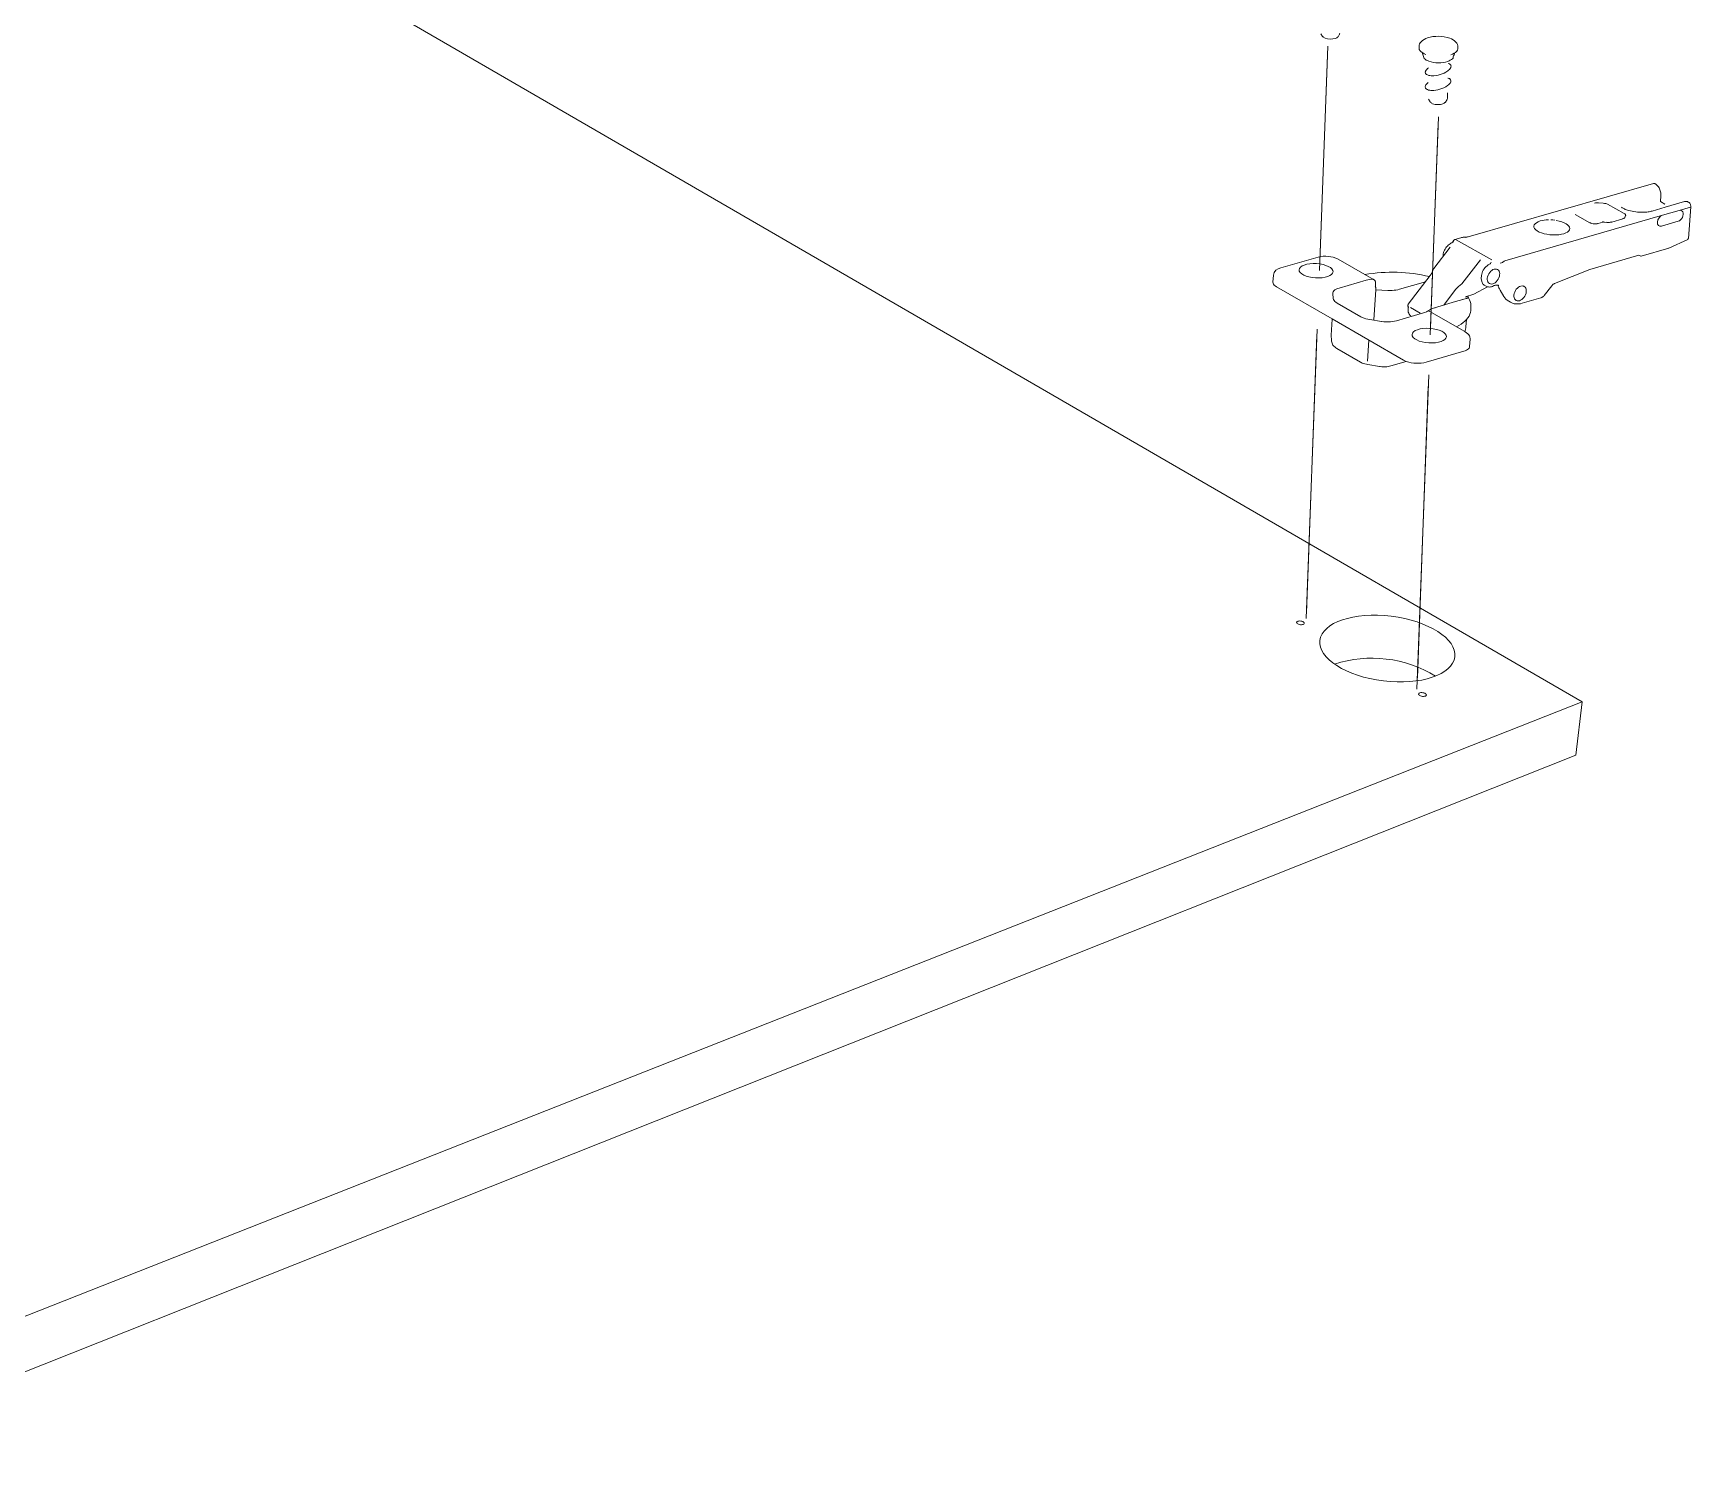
# Model space of a CAD drawing. Header units: metres. Extents: x -11.5 to 7.4, y -3.8 to 5.9.
# Drawn here: x 6.9159 to 7.1221, y 0.0961 to 0.2755 of the extents above; entities that cross this region are included whole.
import ezdxf

# ---------------------------------------------------------------- set-up
doc = ezdxf.new("R2010")
doc.units = ezdxf.units.M
doc.header["$MEASUREMENT"] = 0
doc.layers.add('PDF13_Geometry_Num_Penna__1_Num_Penna__255', color=255, linetype='Continuous', lineweight=18)
doc.layers.add('PDF13_Geometry_Num_Penna__7_Num_Penna__7', color=7, linetype='Continuous', lineweight=18)

msp = doc.modelspace()

# ---------------------------------------------------------------- linework, layer by layer
at = {"layer": 'PDF13_Geometry_Num_Penna__1_Num_Penna__255', "color": 255, "linetype": 'Continuous', "lineweight": 18, "flags": 128}
for points in [[(7.075974704507891, 0.247021327348409), (7.076943995946431, 0.272784332110918)], [(7.089758176184681, 0.2387678537469595), (7.090716411066886, 0.2642556731073995)], [(7.074333420145548, 0.2033715171526254), (7.075634408274082, 0.2379379977688432)], [(7.088120577341114, 0.1952961769587667), (7.089485447795129, 0.2315420256313656)]]:
    msp.add_lwpolyline(points, dxfattribs=at)
at = {"layer": 'PDF13_Geometry_Num_Penna__7_Num_Penna__7', "color": 7, "linetype": 'Continuous', "lineweight": 18, "flags": 128}
for points in [[(6.927271392864519, 0.2974067916623477), (7.108619801334658, 0.1922957961218268)], [(7.076133058964707, 0.2753879054261237), (7.076327162953667, 0.275056208736129)], [(7.075933795249458, 0.2459385219315147), (7.076984168101109, 0.2738673832290628)], [(7.08950743805717, 0.2672424175248622), (7.08969908503361, 0.2669107208348676)], [(7.091826489322735, 0.267213056225267), (7.091628699814997, 0.2668875020665675)], [(7.089728200631955, 0.2379436488976365), (7.090746632320865, 0.2650788951517162)], [(7.09442858843043, 0.2501435760062645), (7.117474137347502, 0.2567713672748617)], [(7.118353010725363, 0.2545184096460424), (7.11840583649451, 0.2552198867200683), (7.11840583649451, 0.2553439658522505), (7.118408293507027, 0.2554766445282493), (7.118388637406879, 0.2556130087230253), (7.118361610269179, 0.2557370878552083), (7.118329669106437, 0.2558623954936499), (7.118292813918659, 0.2559852461195744), (7.118239988149512, 0.2561117822642753), (7.11817979134281, 0.2562260333463851), (7.118110994992293, 0.2563390559222354), (7.118038513122997, 0.2564324223979382), (7.117966031253703, 0.2565294743924165), (7.117876350296777, 0.2566117843117857), (7.117791583364887, 0.2566818091685636), (7.117700673901705, 0.256737091950229), (7.117681017801557, 0.2567456914940438), (7.117647848132558, 0.256737091950229)], [(7.110667966970066, 0.254364723513012), (7.110541430825362, 0.2543671805255299), (7.110408752149365, 0.2543684090317893), (7.110284673017182, 0.2543487529316417), (7.110174107453851, 0.25431926878142)], [(7.111246224866287, 0.2543274997733569), (7.110667598418186, 0.2543643549611332)], [(7.11179082169101, 0.2541847473460335), (7.11167779911516, 0.2542388016214385), (7.111558634008013, 0.2542695142779205), (7.11140015670057, 0.2543051409594392), (7.111246593418166, 0.2543272540721047)], [(7.113854343654651, 0.2530336369811259), (7.111790453139132, 0.2541847473460335)], [(7.113513678868966, 0.2538260235183349), (7.113523506919039, 0.2538137384557428), (7.11355544808178, 0.2537916253430756), (7.113594760282076, 0.2537609126865945), (7.113645129038707, 0.2537277430175964), (7.113705325845407, 0.253687202311041), (7.113787635764774, 0.2536442045919669), (7.113881002240477, 0.2536024353791531), (7.113984196766255, 0.2535483811037462), (7.114127931998585, 0.253505383384673), (7.114270438724656, 0.2534513291092662), (7.114436287069656, 0.253399731846379), (7.114629162552356, 0.2533542771147879), (7.114824495047573, 0.2533112793957137), (7.115043169161719, 0.2532768812204544), (7.115281499376012, 0.2532437115514563), (7.115518601084045, 0.2532215984387891), (7.115756931298337, 0.2531982568198643), (7.115944892756, 0.2531957998073446), (7.11612794018863, 0.2531933427948267), (7.1163036165837, 0.2532019423386416), (7.11647929297877, 0.2532105418824564), (7.116645141323765, 0.2532265124638267), (7.116812218175026, 0.2532449400577148), (7.116967009963687, 0.2532658246641217), (7.1171082881835, 0.2532953088143435), (7.117216396734314, 0.2533223359520473), (7.117317134247573, 0.2533432205584534)], [(7.117316765695694, 0.2533430977078286), (7.118954364539258, 0.2538185296301538)], [(7.118917140799605, 0.2542028063880446), (7.118353256426616, 0.2545185324966681)], [(7.118954364539258, 0.2538188981820308), (7.121369607844924, 0.2545240607748349)], [(7.122095163641628, 0.2538326574521355), (7.120676238912207, 0.2534174223365113)], [(7.121830666244017, 0.2499298159171577), (7.122137792808827, 0.2538622644529829), (7.122139021315087, 0.2539347463222779), (7.122132878783791, 0.2540084566978322), (7.122109537164866, 0.2540907666172014), (7.122088652558457, 0.2541657054990152), (7.122050568864422, 0.2542369588620508), (7.122010028157867, 0.254306983718827), (7.12196948745131, 0.2543622665004932), (7.121919118694681, 0.2544138637633813), (7.121856464875462, 0.2544433479136021), (7.121831894750276, 0.2544568614824545), (7.121806096118833, 0.2544568614824545)], [(7.118605223060383, 0.2528212282489024), (7.099021604781848, 0.2471541288750316)], [(7.104431823496913, 0.2522520612989982), (7.104155409588582, 0.2522336337051083), (7.103885138211552, 0.2522066065674062), (7.103635751440928, 0.2521685228733688), (7.103409706289227, 0.2521083260666668)], [(7.10521647044469, 0.2521998497829792), (7.104984282761693, 0.252235476464497), (7.104743495534883, 0.2522477615270908)], [(7.107738225243029, 0.2529129976664688), (7.109562557038, 0.2519007085088543)], [(7.110614649798412, 0.2517954255224382), (7.110480742616158, 0.251764712865957), (7.11032840784001, 0.2517450567658095), (7.110158873976236, 0.2517475137783283), (7.109986883099943, 0.251770855397254), (7.109830862805019, 0.2518040250662521), (7.109687127572686, 0.2518457942790677), (7.109563048440505, 0.2519010770607331), (7.109626930765984, 0.2518998485544737), (7.10966501446002, 0.2518875634918825)], [(7.111207281217872, 0.2519632394774503), (7.110615141200915, 0.2517949341199346), (7.11057705750688, 0.2518158187263415), (7.110531602775289, 0.2518059906762673)], [(7.111207772620373, 0.2519628709255723), (7.111270426439596, 0.2519837555319802), (7.111331851752558, 0.2519825270257217), (7.111401876609333, 0.2519812985194605)], [(7.111402122310585, 0.2519814213700871), (7.111703106344098, 0.2519335096259772)], [(7.111714408601683, 0.2519654507887177), (7.111703352045351, 0.2519335096259772), (7.111858143834015, 0.2519224530696444), (7.11201170711642, 0.2519298241071999), (7.112155442348751, 0.2519507087136059), (7.112291806543526, 0.2519703648137543)], [(7.112196351607185, 0.2519898980632753), (7.112239349326256, 0.2519898980632753), (7.112290946589145, 0.2519702419631278)], [(7.112291192290396, 0.2519707333656322), (7.113691689425931, 0.2523773689374398)], [(7.113597831547724, 0.2523878112406441), (7.113638372254277, 0.2523964107844581), (7.113691198023428, 0.2523767546843096), (7.113784564499127, 0.2524160668846065), (7.113858274874683, 0.252456607591161), (7.113909872137572, 0.2524971482977163), (7.11394304180657, 0.2525585736106768)], [(7.114024737472811, 0.2527852330155076), (7.114037022535401, 0.2528454298222114), (7.114007538385181, 0.2529191401977648), (7.113948570084739, 0.2529817940169865), (7.113853975102776, 0.2530333912798737)], [(7.113943164657197, 0.2525585736106768), (7.114024246070306, 0.252785847268636)], [(7.120575132847076, 0.2520738050407818), (7.118492814737662, 0.2514706084674945)], [(7.120675993210959, 0.2534169309340086), (7.118604731657879, 0.2528211053982767)], [(7.092374771666234, 0.2493751453411113), (7.092404255816454, 0.2493935729349994), (7.09242759743538, 0.2494034009850736), (7.092455853079343, 0.2494353421478133), (7.092477966192009, 0.2494549982479617), (7.092501307810936, 0.2494857109044419), (7.092519735404823, 0.2495041384983301)], [(7.092657450956485, 0.2497220755087213), (7.092629195312522, 0.2496901343459799), (7.092604625187336, 0.2496495936394245), (7.09258619759345, 0.2496090529328701), (7.092554256430709, 0.2495783402763898), (7.092545656886895, 0.2495365710635742), (7.09251985825545, 0.2495046299008346), (7.092532143318044, 0.2495046299008346), (7.092554256430709, 0.2494948018507603)], [(7.092554624982586, 0.2494944332988824), (7.092574281082735, 0.2495153179052894), (7.092585337639067, 0.2495472590680308), (7.092602536726696, 0.2495656866619189), (7.092613593283028, 0.2495767432182516), (7.092635706395699, 0.2495951708121398), (7.092657819508364, 0.249608684380993)], [(7.092657819508364, 0.2496090529328701), (7.092635706395699, 0.2496483651331651), (7.092635706395699, 0.2496901343459799), (7.092657819508364, 0.2497220755087213)], [(7.092657819508364, 0.2497218298074682), (7.09267993262103, 0.2497414859076166), (7.092697131708659, 0.2497611420077632), (7.092732758390175, 0.2497820266141701), (7.092751185984064, 0.2497918546642444), (7.092770842084212, 0.2498029112205788), (7.092783127146806, 0.2498016827143177)], [(7.093530796056179, 0.2500183912184486), (7.092782635744303, 0.2498021741168222), (7.09286371715741, 0.2498120021668964), (7.092958312139373, 0.2497800610041567)], [(7.092957820736869, 0.2497800610041567), (7.097398870864019, 0.2472665371977518)], [(7.093531287458681, 0.2500187597703256), (7.093622196921867, 0.2500408728829928), (7.093725391447643, 0.250059300476881), (7.093818757923344, 0.25007772807077), (7.093921952449119, 0.2500863276145848), (7.094025146974895, 0.2500949271583996), (7.094109913906783, 0.2500949271583996)], [(7.094109545354906, 0.250095541411528), (7.0941820272242, 0.2501065979678625), (7.094240995524645, 0.2501065979678625), (7.094293821293792, 0.2501164260179358), (7.094346647062938, 0.2501237970554921), (7.094397015819567, 0.2501336251055646), (7.094428956982307, 0.2501434531556397)], [(7.11938028765934, 0.2487110148573652), (7.121756218764707, 0.2498264985407559)], [(7.121830051990887, 0.2499293245146541), (7.121822680953331, 0.2499207249708393), (7.121822680953331, 0.2498998403644315), (7.121822680953331, 0.2498887838080988), (7.121810395890741, 0.2498887838080988), (7.121810395890741, 0.2498703562142106), (7.121799339334407, 0.2498703562142106), (7.121799339334407, 0.249859299657877), (7.121789511284332, 0.2498494716078037), (7.121777226221742, 0.2498494716078037), (7.121777226221742, 0.2498371865452107), (7.121768626677927, 0.249826129988878), (7.121755113109073, 0.249826129988878)], [(7.090162477594594, 0.2461869258971321), (7.092204254997453, 0.2488478704546457)], [(7.091311745200114, 0.2476816494627494), (7.091311745200114, 0.2477221901693039), (7.091325258768965, 0.247876981957968), (7.091344914869113, 0.2480219456965589), (7.091390369600704, 0.2481767374852231), (7.091434595826037, 0.2483192442112943), (7.091493564126484, 0.2484752645062178), (7.091570960020812, 0.2486104001947345), (7.091666783509034, 0.2487504499082869), (7.091760149984738, 0.2488745290404717), (7.091855973472958, 0.2489973796663945), (7.091968996048807, 0.2491005741921706), (7.092084475637176, 0.249201311705427), (7.092208554769361, 0.2492823931185377), (7.092290864688728, 0.2493315333689088), (7.092374403114356, 0.2493745310879802)], [(7.092555239235718, 0.2494949247013869), (7.092491356910235, 0.2494236713383504), (7.092427474584756, 0.2493745310879802), (7.092397990434534, 0.2493843591380553), (7.092374648815609, 0.2493745310879802)], [(7.115649559851279, 0.2478478663596242), (7.109593023993229, 0.2460837313713569)], [(7.115936661764065, 0.2477299297587381), (7.115649191299402, 0.2478478663596251), (7.115671304412068, 0.2478589229159578)], [(7.119380901912468, 0.2487112605586184), (7.115977939574373, 0.2477296840574859), (7.115958283474228, 0.2477198560074116), (7.115937398867819, 0.2477296840574859)], [(7.086992440043256, 0.2417544753137975), (7.089720952445026, 0.2453146864530735), (7.089773778214171, 0.2453761117660349), (7.089816775933246, 0.2454387655852548), (7.089848717095986, 0.2454989623919586), (7.089879429752468, 0.245570215754995), (7.089912599421465, 0.2456328695742149), (7.089943312077946, 0.2457053514435108)], [(7.090162109042717, 0.2461871715983852), (7.090155966511421, 0.246177343548311), (7.090155966511421, 0.2461662869919774), (7.090147366967607, 0.2461564589419032), (7.090136310411275, 0.246146630891829), (7.090124025348681, 0.2461392598542744), (7.090124025348681, 0.2461257462854229), (7.090114197298609, 0.2461159182353487), (7.090104369248532, 0.2461073186915348), (7.090104369248532, 0.2460950336289418), (7.090093312692201, 0.2460852055788676), (7.090081027629607, 0.2460643209724607), (7.090081027629607, 0.246053264416128), (7.090071199579535, 0.2460446648723122), (7.090058914516941, 0.2460237802659053), (7.090058914516941, 0.2460127237095726), (7.090051543479387, 0.246001667153239), (7.090051543479387, 0.2459832395593518), (7.090040486923053, 0.2459832395593518), (7.090040486923053, 0.2459721830030173), (7.09003065887298, 0.2459525269028688), (7.09003065887298, 0.2459304137902034), (7.090020830822906, 0.2459205857401301), (7.089943434928575, 0.245705597144763)], [(7.093646398495173, 0.2442865495647153), (7.095957218768802, 0.247282876331)], [(7.0980878171742, 0.2460692349974973), (7.097984622648426, 0.2461232892729042)], [(7.098440521321228, 0.2468503192771214), (7.098571971490967, 0.2468994595274925), (7.098697279129409, 0.2469522852966382), (7.098794331123891, 0.2470100250908231), (7.098875412536998, 0.2470825069601181)], [(7.099021113379345, 0.247154374576283), (7.098935117941197, 0.2471248904260621), (7.098874921134497, 0.247081892706988)], [(7.104850744131314, 0.2440560817904807), (7.104869171725202, 0.2440855659407033), (7.10492322600061, 0.244148219759925), (7.104976051769755, 0.2441961315040349), (7.105027649032644, 0.244239129223109), (7.105079246295533, 0.2442796699296634), (7.105141900114754, 0.2443103825861437), (7.105199639908935, 0.2443410952426266), (7.109592778291978, 0.2460831171182276)], [(7.070596304104942, 0.2439176291350655), (7.070443969328796, 0.2440232806733604), (7.07031006214654, 0.2441289322116544), (7.070217924177095, 0.2442530113438384), (7.070167555420467, 0.2443672624259472), (7.070158955876652, 0.2444913415581302)], [(7.077531836191477, 0.2399183498587387), (7.07059568985181, 0.2439171377325611)], [(7.078404444187415, 0.2437706997864604), (7.078198055135864, 0.2437006749296842), (7.078018693222015, 0.2436195935165735), (7.077865129939608, 0.2435286840533903), (7.07774842184498, 0.243427946540133), (7.077663654913092, 0.2433136954580233), (7.07762188570028, 0.2432019013884332), (7.077619428687761, 0.2430778222562502), (7.077666111925613, 0.2424561980890747)], [(7.078404075635538, 0.2437706997864604), (7.081743155648148, 0.244731391681186)], [(7.081742909946898, 0.2447316373824391), (7.081968955098599, 0.2447906056828817), (7.082206056806632, 0.2448311463894353), (7.082455443577256, 0.2448569450208797), (7.082537753496625, 0.2448741441085094), (7.082609006859661, 0.2448655445646946), (7.082671660678884, 0.2448446599582876)], [(7.08296416801921, 0.2435289297546417), (7.082713552742323, 0.2398126983204429)], [(7.082865764667844, 0.2438600121915071), (7.082917361930733, 0.2438600121915071), (7.082968959193618, 0.2438587836852486)], [(7.08446294565548, 0.2434687329479406), (7.08296416801921, 0.2435289297546417), (7.082966625031727, 0.2436222962303445), (7.082966625031727, 0.2437254907561215), (7.082969082044247, 0.2438078006754907), (7.082969082044247, 0.2438593979383779)], [(7.084462577103602, 0.2434688557985654), (7.084723020430561, 0.2434553422297139), (7.084977321226225, 0.2434627132672693), (7.085224250984332, 0.2434897404049732), (7.085463809704882, 0.243519224555194), (7.085684940831545, 0.2435573082492306), (7.085888872870578, 0.2436175050559335)], [(7.085889118571831, 0.2436176279065583), (7.089136060615001, 0.2445476071448027)], [(7.091400566202658, 0.241657914721821), (7.09288091624504, 0.2435940405863812)], [(7.09288091624504, 0.2435946548395114), (7.093059049652629, 0.2437875303222121), (7.093248239616553, 0.2439693492485802), (7.093447257630551, 0.2441425686311334), (7.093646275644549, 0.2442863038634631)], [(7.094753774037251, 0.2428678705365455), (7.094901194788362, 0.2429182392931741), (7.095033873464358, 0.2429673795435443), (7.095148124546467, 0.2430251193377284), (7.096843463184216, 0.2439256144257511)], [(7.096676877735463, 0.244001536112572), (7.096749359604761, 0.2439585383934979), (7.09683166952413, 0.2439265972307583), (7.09695820566883, 0.2439032556118317), (7.097079827788495, 0.2438934275617584), (7.097205135426938, 0.2439007985993147), (7.097339042609196, 0.2439302827495355), (7.097464350247638, 0.2439720519623503), (7.097598257429892, 0.2440297917565344), (7.097609313986228, 0.2440617329192758), (7.097619142036301, 0.2441022736258294)], [(7.097096781174871, 0.2443375325744732), (7.096999729180393, 0.2443903583436215)], [(7.097597888878017, 0.2440297917565344), (7.097682655809903, 0.2440715609693482), (7.097753909172939, 0.24410104511957), (7.097838676104827, 0.2441219297259769), (7.097941870630603, 0.2441403573198651), (7.098045065156381, 0.2441391288136066), (7.098123689556973, 0.2441293007635323), (7.098133517607044, 0.2441059591446075), (7.09815685922597, 0.2440961310945324), (7.09815685922597, 0.2440752464881255), (7.098166687276045, 0.2440654184380513), (7.098177743832377, 0.2440445338316453), (7.098186343376192, 0.2440224207189789)], [(7.09826054515425, 0.2440729123262333), (7.098240889054104, 0.2440827403763075), (7.098220004447695, 0.244096253945159), (7.098199119841286, 0.2441048534889738), (7.098169635691066, 0.2441183670578262), (7.09813278050329, 0.2441294236141589)], [(7.098428481959887, 0.2435150476339132), (7.098349857559297, 0.2436587828662446), (7.098274918677483, 0.243786547517205), (7.098227006933373, 0.2439093981431286), (7.098186466226817, 0.2440224207189789)], [(7.098428604810511, 0.243514801932661), (7.098881923620175, 0.2427347004580449), (7.099007231258614, 0.2425455104941214), (7.09914605246591, 0.2423907187054573), (7.099311900810907, 0.2422432979543485), (7.099481434674681, 0.2421290468722397)], [(7.101399010094728, 0.2439632067172832), (7.101306872125287, 0.2440283175490228)], [(7.104850129878184, 0.2440559589398568), (7.103895580514752, 0.2428385092369503), (7.103883295452164, 0.2428483372870236), (7.103873467402087, 0.242867993387172)], [(7.081084799143824, 0.2402072945309106), (7.078141298146686, 0.2419050901811799), (7.077975449801688, 0.2419996851631412), (7.077853827682024, 0.2421127077389915), (7.077753090168766, 0.2422294158336191), (7.077692893362064, 0.2423424384094686), (7.077665866224361, 0.2424566894915783)], [(7.087021555641599, 0.2413915745648172), (7.086996985516413, 0.241412459171225), (7.086968729872451, 0.2414640564341131), (7.086950302278561, 0.2415267102533338), (7.086940474228488, 0.2416004206288873), (7.086940474228488, 0.2416495608792584), (7.086958901822376, 0.2416937871045901), (7.086993299997635, 0.241753983911293)], [(7.087305954840614, 0.2403136831729604), (7.087202760314835, 0.2403996786111069), (7.087113079357913, 0.2405041016431433), (7.087040597488617, 0.2406257237628076), (7.086990228731988, 0.2407829725639905), (7.086964430100544, 0.2409488209089874), (7.086966887113062, 0.2411232687977991), (7.086997599769543, 0.2413001736991305)], [(7.086997599769543, 0.2412998051472526), (7.086997599769543, 0.2413194612474001), (7.086997599769543, 0.2413317463099913), (7.086997599769543, 0.2413501739038821), (7.087008656325875, 0.2413624589664733), (7.087022169894729, 0.2413919431166951)], [(7.087263939926546, 0.2413280607912149), (7.088487532160748, 0.2406314977422266)], [(7.089514563393472, 0.240916511194369), (7.089556332606287, 0.2409607374197016), (7.089658298625805, 0.2410418188328123), (7.08979343431432, 0.2411314997897369), (7.089949454609242, 0.2412125812028458), (7.090116531460501, 0.2412715495032902), (7.090260266692832, 0.241321918259918)], [(7.092864208559915, 0.2420844520950283), (7.090261003796584, 0.241321549708041)], [(7.093756841207879, 0.2423424384094686), (7.09286371715741, 0.2420844520950283)], [(7.094231904578328, 0.2424808910648855), (7.093756472656001, 0.2423420698575907)], [(7.094753774037251, 0.2428682390884243), (7.094494559216551, 0.2427994427379057), (7.094349595477961, 0.2427478454750185), (7.094224287839518, 0.2426987052246483), (7.094101437213595, 0.242637279911686)], [(7.094387802022622, 0.2424905962643331), (7.094359546378662, 0.2424905962643331), (7.094337433265993, 0.2424905962643331), (7.094306720609515, 0.2424918247705925), (7.094285836003106, 0.2424918247705925), (7.094263722890441, 0.2424918247705925), (7.0942317817277, 0.2424807682142598)], [(7.094339890278514, 0.2427478454750185), (7.094478711485806, 0.2425303998671327), (7.094604019124251, 0.2423117257529883), (7.094702299624988, 0.242080766576251), (7.094761267925433, 0.2418657779808839), (7.094790752075653, 0.2416483323729981), (7.094785838050617, 0.2414308867651132)], [(7.094786206602494, 0.2414312553169902), (7.09476163647731, 0.2409767080010727)], [(7.09948180322656, 0.2421294154241167), (7.099718904934592, 0.2419991937606376)], [(7.09971902778522, 0.2419996851631412), (7.09986399152381, 0.2419259747875868), (7.100021240324992, 0.2418645494746245), (7.100182174644951, 0.241817866236774), (7.10034925149621, 0.2417969816303671), (7.100545812497685, 0.2417859250740344), (7.100752201549241, 0.2417920676053296), (7.100959819107048, 0.2418190947430325), (7.101168665171123, 0.2418805200559948), (7.103488084988566, 0.242552512979799)], [(7.100405639933507, 0.2422398581368226), (7.100314730470325, 0.2422939124122285)], [(7.103895580514752, 0.2428385092369503), (7.10384152623935, 0.242777083923988), (7.103778872420127, 0.2427242581548406), (7.103714990094646, 0.2426751179044713), (7.103657250300461, 0.2426333486916565), (7.103592139468722, 0.2425952649976209), (7.103529485649501, 0.2425633238348803), (7.103487716436687, 0.242553495784807)], [(7.077399894619237, 0.2378945086472672), (7.077531344788973, 0.2399178584562343)], [(7.084821915184431, 0.2340846650361135), (7.086740841961362, 0.2346510064216227), (7.086556566022479, 0.2347259453034365), (7.086390717677478, 0.2348094837290642), (7.077531959042105, 0.2399188412612405)], [(7.083662450976961, 0.2396149088127046), (7.082227555666169, 0.2398409539644053), (7.081968340845469, 0.2398839516834794), (7.081723868099882, 0.2399502910214784), (7.081485537885589, 0.2400252299032921), (7.08127054929022, 0.2401112253414386), (7.081085044845077, 0.2402070488296584)], [(7.088866280640472, 0.2406654045149814), (7.085510001540229, 0.2396850565201083), (7.085283956388531, 0.2396285452321836), (7.085037026630424, 0.2395880045256282), (7.084775354797205, 0.2395609773879244), (7.084497712382618, 0.2395548348566283), (7.08421884146177, 0.2395572918691471), (7.083941199047182, 0.2395818619943322), (7.083662328126335, 0.2396150316633312)], [(7.088866526341723, 0.2406662644693638), (7.089068001368238, 0.2407350608198806), (7.089246134775831, 0.2408087711954341), (7.089387412995643, 0.2408996806586181), (7.089461123371196, 0.2409168797462478), (7.089531148227973, 0.2409070516961735), (7.089608544122306, 0.2408861670897675)], [(7.09400635082913, 0.2383731346858671), (7.089608298421053, 0.2408854299860108)], [(7.094169250759105, 0.2389569208602564), (7.094229447565809, 0.239845130885687), (7.094030429551811, 0.2396522554029863), (7.093816669462703, 0.2394704364766191), (7.093562368667042, 0.2392861605377323), (7.093293325796267, 0.2391153981676979), (7.092991113256495, 0.2389532353414792)], [(7.094762127879815, 0.2409770765529506), (7.094728958210816, 0.2407399748449173), (7.094650333810222, 0.2405139296932166), (7.094545910778189, 0.2402878845415168), (7.094412003595931, 0.2400618393898162), (7.094228956163306, 0.2398456222881906)], [(7.074305901605339, 0.2026636518460503), (7.075662172515543, 0.2386466001791732)], [(7.077399894619237, 0.2379473344164147), (7.077399894619237, 0.2379166217599327), (7.077399894619237, 0.2378945086472672), (7.077453948894643, 0.2372642849362769)], [(7.077451491882124, 0.23717165556433), (7.077445349350828, 0.237223252827218), (7.077453948894643, 0.2372637935337725)], [(7.07810530291329, 0.2362526100317934), (7.077971395731034, 0.2363484335200132), (7.077838717055036, 0.2364454855144933), (7.077725694479186, 0.2365597365966021), (7.077623728459669, 0.2366838157287869), (7.077561074640448, 0.2367870102545622), (7.077514391402595, 0.2369123178930046), (7.077471393683524, 0.2370363970251876), (7.077451737583374, 0.2371715327137043)], [(7.081916866433208, 0.2346900729206665), (7.082083943284463, 0.2372895921652169)], [(7.094169496460358, 0.2389574122627609), (7.094144926335172, 0.2388050774866146), (7.09411421367869, 0.2386502856979504), (7.094058930897027, 0.2384979509218059), (7.094006105127876, 0.2383726432833626)], [(7.081047084001666, 0.234553831576517), (7.078104811510785, 0.2362528557330457)], [(7.081975589032396, 0.2342448622523188), (7.081779028030921, 0.234287859971392), (7.081580010016923, 0.2343333147029849), (7.081394505571776, 0.2343959685222057), (7.081272883452113, 0.2344401947475365), (7.081150032826189, 0.2345016200604988), (7.081046838300415, 0.2345532173233886)], [(7.084821300931301, 0.234084173633609), (7.084655452586302, 0.2340473184458327), (7.084489604241307, 0.2340166057893525), (7.084315156352494, 0.2339883501453901), (7.084139479957422, 0.2339809791078338), (7.083924491362056, 0.2339736080702783), (7.083704588741652, 0.2339858931328704), (7.083489600146285, 0.2340080062455367), (7.083397462176841, 0.2340202913081297), (7.081976080434902, 0.2342451079535701)], [(7.088070208584485, 0.1938745495155745), (7.089538273564276, 0.2329643901783127)], [(6.882664576292788, 0.09614626233995249), (7.107853459130144, 0.1856601424131714), (7.108620047035911, 0.1922953047193223)], [(7.108620047035911, 0.1922957961218268), (6.88296801733882, 0.1032978886774885)]]:
    msp.add_lwpolyline(points, dxfattribs=at)
for points in [[(7.078453215885908, 0.2753585441265285), (7.078254197871912, 0.2750342184740884, -0.1211978265832151), (7.07792901226509, 0.2748221782937437, -0.163400490990478), (7.07664411756855, 0.2748383945763653)], [(7.092303886855076, 0.2727887547334511, 0.1186867084035518), (7.093025020029248, 0.2732247516048547, 0.2045446613718105), (7.093159295763384, 0.2735378978503356), (7.093161752775904, 0.2737442869018878, 0.2008809564714633), (7.092918139984693, 0.2743555916164846, 0.1183964813573438), (7.09215634325334, 0.2748390088294945, 0.1647648790398827), (7.089367019791737, 0.2748737755566317, 0.1169082225475767), (7.088594412205302, 0.2744089087881356, 0.2003904720303805), (7.088334091728969, 0.2738036237542083), (7.088331634716452, 0.2735960061963976, 0.2036702109554184), (7.08845694235494, 0.2732816314447026, 0.116579701167732), (7.089170213089023, 0.2728265927262727)], [(7.088737164632624, 0.2730448982885019, 0.04581242251250622), (7.088884585383731, 0.2725780659099897, 0.1965239673137778), (7.088980531722571, 0.2723361730275373, 0.1134766732590179), (7.089528691215468, 0.2719887514574761, 0.1615211299397817), (7.091927609947376, 0.2719581919091736, 0.1131845995292974), (7.09247772049075, 0.272292069652849)], [(7.089493064533938, 0.2711534900517769, 0.1036046429558707), (7.089140237536283, 0.2707504171481201, 0.1082118634605704), (7.089103382348506, 0.2706042249032716)], [(7.089260262597811, 0.2703346906299933, 0.1162115051281681), (7.089821689958285, 0.2701781789325661, -0.009142449938177918), (7.08991997045902, 0.2701769504263076, 0.1549706046097424), (7.091894794270749, 0.2707762157795655, 0.1194485080559958), (7.092285459261197, 0.2712098784890724)], [(7.089081883488969, 0.2687837014777035, 0.2779643220178608), (7.089238640887649, 0.2685123244450391, 0.1200391103089195), (7.089800068248119, 0.2683550756438091)], [(7.089896014586964, 0.2683508987225736, 0.155542274851641), (7.091870838398695, 0.2689520068352209, 0.1166892956019955), (7.092263960401665, 0.269381984025947)], [(7.090020830822905, 0.2666924152726011, 0.08128762698146738), (7.090659654077708, 0.266579392696733, 0.07817302623552234), (7.091302162851292, 0.2666764446912309)], [(7.091870838398693, 0.2680456149171526), (7.091861010348621, 0.2673269387554988, -0.2150586288935685), (7.091791722595598, 0.2671739897262233)], [(7.081603720187728, 0.2454466280253156), (7.078260831805713, 0.2473658005035011, 0.1777650907400699), (7.075774335137011, 0.2476139587678654), (7.071130090074575, 0.2462773439578374, 0.3188251636917404), (7.070211167392671, 0.2453879054261234), (7.070158341623522, 0.2444910958568789)], [(7.089627094566817, 0.2451935557359119, 0.1024122412885278), (7.081603843038351, 0.2454463823240634), (7.08267141497763, 0.2448444142570363), (7.082681243027707, 0.2448333577007036), (7.082693528090296, 0.2448333577007036), (7.082702127634111, 0.2448247581568879), (7.082713184190444, 0.2448235296506294), (7.082713184190444, 0.2448112445880355), (7.082721783734259, 0.2448014165379622), (7.082732840290594, 0.2448014165379622), (7.082743896846926, 0.2447903599816295), (7.08275495340326, 0.2447817604378146), (7.08276723846585, 0.2447817604378146), (7.08276723846585, 0.244770703881481), (7.082774609503408, 0.2447608758314077), (7.082786894566, 0.2447608758314077), (7.082796722616074, 0.2447510477813344), (7.082805322159889, 0.2447412197312602), (7.082804093653628, 0.2447289346686663), (7.082812693197443, 0.2447178781123336), (7.082821292741258, 0.2447068215560009), (7.082837263322629, 0.2446969935059276), (7.082847091372702, 0.2446871654558533), (7.082855690916517, 0.244665052343187), (7.082865518966592, 0.2446564527993713), (7.082865518966592, 0.2446453962430386), (7.082865518966592, 0.2446343396867059), (7.082875347016664, 0.2446245116366317), (7.082885175066739, 0.2446146835865584), (7.082885175066739, 0.2446023985239645), (7.082897460129333, 0.2445839709300772), (7.082895003116812, 0.2445741428800021), (7.082895003116812, 0.2445630863236694), (7.082904831166887, 0.2445520297673367), (7.082904831166887, 0.2445397447047446), (7.082913430710702, 0.2445299166546704), (7.082913430710702, 0.2445102605545237), (7.082913430710702, 0.2444992039981893), (7.082924487267034, 0.2444795478980417), (7.082924487267034, 0.2444660343291902), (7.082924487267034, 0.2444488352415615), (7.082924487267034, 0.2444377786852288), (7.082924487267034, 0.2444181225850794), (7.082924487267034, 0.2443972379786725), (7.082924610117663, 0.2443747563141283), (7.082897582979959, 0.2439226660107296)], [(7.096676632034212, 0.2440012904113189), (7.096432282139251, 0.244139620216111), (7.096349972219882, 0.2441912174789982), (7.096270979267427, 0.2442643136014304, -0.4277214502640124), (7.097106363523695, 0.2467237831324214), (7.097178845392989, 0.2467716948765313), (7.097230442655878, 0.246834348695752), (7.097272211868692, 0.2469166586151212), (7.097291867968838, 0.2470001970407489)], [(7.094006842231632, 0.2383731346858671), (7.094086695138484, 0.2383227659292375), (7.09425254348348, 0.2382146573784247), (7.094407335272146, 0.2380893497399832), (7.094526500379294, 0.2379517570389487), (7.094589154198513, 0.2378399629693559), (7.094637065942624, 0.2377355399373213), (7.094667778599105, 0.2376225173614719), (7.094687434699251, 0.2375156373169176), (7.094685346238609, 0.2374026147410682), (7.09462293812064, 0.2364973284786345), (7.094598367995458, 0.2363929054465981), (7.094549227745087, 0.2363007674771556), (7.094466917825718, 0.236208629507713), (7.094362494793682, 0.2361152630320111), (7.09422490209265, 0.2360354101251589), (7.094070110303985, 0.2359641567621242), (7.093893205402653, 0.2359064169679401), (7.089226110123802, 0.2345378609951458, -0.1506819349923797), (7.086741456214492, 0.2346512521228723)]]:
    msp.add_lwpolyline(points, format="xyb", dxfattribs=at)
for points in [[(7.11770116530421, 0.2567375833527326), (7.117681509204061, 0.2567461828965465), (7.117648339535064, 0.2567596964653989), (7.117616398372322, 0.2567695245154731), (7.117575857665765, 0.2567793525655464), (7.117545145009284, 0.2567793525655464), (7.117515660859064, 0.2567707530217316), (7.117473891646249, 0.2567707530217316), (7.117566029615693, 0.2567707530217316)], [(7.118347359596571, 0.2545182867954168), (7.118333846027717, 0.2545182867954168)], [(7.118406082195762, 0.2552201324213206), (7.118393797133169, 0.2551992478149137)], [(7.118864437881083, 0.2542039120436765), (7.118897607550082, 0.2542125115874923)], [(7.121855850622332, 0.2544432250629773), (7.121784597259296, 0.2544862227820497), (7.121703515846185, 0.254520620957309), (7.121618748914297, 0.2545304490073832), (7.121537667501189, 0.2545415055637159), (7.121450443556784, 0.2545329060199011), (7.121369362143671, 0.2545243064760863), (7.121476242188226, 0.2545329060199011), (7.121588036257817, 0.2545304490073832), (7.121691230783593, 0.2544997363509021)], [(7.122137178555699, 0.2538626330048617), (7.122129807518141, 0.253841748398453)], [(7.111125094149125, 0.2519844926357351), (7.111166863361939, 0.2519844926357351)], [(7.094150331762712, 0.2500547550037222), (7.094128218650047, 0.2500842391539431)], [(7.121789265583081, 0.249899963215058), (7.121776980520488, 0.2498495944584294)], [(7.119418617054627, 0.248784233830416), (7.119408789004552, 0.2487412361113437)], [(7.095942722394945, 0.2472540064339084), (7.095942722394945, 0.2472724340277965)], [(7.082896968726828, 0.2439224203094765), (7.082887140676753, 0.2438929361592557)], [(7.104831333732418, 0.2440861801938334), (7.104838704769975, 0.2440775806500177)], [(7.090342453761574, 0.2413093874960737), (7.090306827080058, 0.2413216725586675)], [(7.083662450976961, 0.2396147859620807), (7.083680878570849, 0.2396467271248204)], [(7.077400017469861, 0.2379477029682926), (7.077400017469861, 0.2379169903118106), (7.077397560457344, 0.2378850491490709), (7.077397560457344, 0.2378531079863304), (7.077397560457344, 0.2378334518861829), (7.077397560457344, 0.2378015107234424), (7.077397560457344, 0.2378445084425156)], [(7.073235749802917, 0.2019906761172408), (7.073331573291139, 0.2019439928793894), (7.073459337942097, 0.2019095947041301), (7.073583417074284, 0.2018923956165004), (7.07371609575028, 0.2018923956165004), (7.073832803844908, 0.2018997666540558), (7.07392862733313, 0.201934164829316), (7.074001109202424, 0.2019796195609054), (7.074045335427757, 0.2020349023425734), (7.074056391984088, 0.202093870643016), (7.074020765302571, 0.2021688095248297), (7.073958111483352, 0.2022191782814584), (7.073865973513907, 0.202275689569384), (7.073751722431798, 0.202317458782197), (7.073626414793356, 0.2023457144261593), (7.073504792673692, 0.2023567709824929), (7.07337702802273, 0.2023457144261593), (7.073261548434362, 0.2023272868322721), (7.073180467021254, 0.2022830606069395), (7.073117813202032, 0.2022376058753474), (7.073101842620661, 0.2021749520561267), (7.073110442164475, 0.2021159837556814), (7.073154668389808, 0.2020533299364615)], [(7.088412101876433, 0.1930786003102138), (7.088520210427246, 0.1930270030473258), (7.088644289559427, 0.1929938333783259), (7.088769597197869, 0.1929754057844377), (7.088903504380127, 0.1929754057844377), (7.089018983968495, 0.1929938333783259), (7.089127092519309, 0.1930159464909931), (7.089199574388603, 0.1930736862851772), (7.089232744057604, 0.1931252835480661), (7.089242572107677, 0.1931867088610257), (7.089205716919899, 0.1932518196927679), (7.089144291606937, 0.1933132450057284), (7.089053382143755, 0.1933746703186907), (7.088937902555388, 0.1934102970002094), (7.088815051929464, 0.1934373241379124), (7.088681144747206, 0.1934569802380599), (7.08855583710876, 0.1934446951754678), (7.088439129014134, 0.1934213535565421), (7.088358047601025, 0.1933832698625055), (7.088296622288064, 0.1933304440933572), (7.088276966187916, 0.1932665617678779), (7.088289251250506, 0.1931989939236196), (7.088333477475842, 0.1931351115981395)]]:
    msp.add_lwpolyline(points, close=True, dxfattribs=at)
at = {"layer": 'PDF13_Geometry_Num_Penna__7_Num_Penna__7', "color": 7, "linetype": 'Continuous', "lineweight": 18}
for centre, radius, start, end in [((7.090641044586231, 0.2735313824117682), 0.002182279835556855, 332.7447881281682, 346.2075348945299), ((7.092015383240101, 0.2713543781614094), 0.0003086575517414758, 359.6300488928113, 60.36328675417349), ((7.090215385490479, 0.268317170625032), 0.001254726983306753, 126.3639249713574, 150.9167529768958), ((7.091999269351541, 0.2695329271852529), 0.000301941469419198, 359.2383252730112, 61.37210142799353), ((7.082467946374218, 0.182529215675185), 0.01519703634679548, 58.64850992142188, 107.8453597578404)]:
    msp.add_arc(centre, radius, start, end, dxfattribs=at)
for centre, major_axis, ratio, start_param, end_param in [((7.104842446320982, 0.2513103707513924), (-0.002234863806632958, 0.0001593328220966249), 0.4139252146515291, 5.437248279936339, 10.77599220584911), ((7.118554606644583, 0.252147292892678), (0.0003809079908707603, 0.0006483791642838965), 0.670359576462719, 0.6318970591148889, 3.752989248339437), ((7.120628767565774, 0.2527461605440582), (0.000358675087732685, 0.0006489708904802716), 0.6704969608797885, 3.735707613929129, 6.888930625113467)]:
    msp.add_ellipse(centre, major_axis=major_axis, ratio=ratio, start_param=start_param, end_param=end_param, dxfattribs=at)
for centre, major_axis, ratio in [((7.075514405015641, 0.2459147382595237), (-0.002113772307998473, 0.000126799112705689), 0.4203400415324659), ((7.097590737918166, 0.2452020286006951), (0.0004993621455229303, 0.0008671914440143423), 0.6780106533417165), ((7.100901265956999, 0.2431010199626318), (0.0005058011303047395, 0.0008626036072184595), 0.6777895524205712), ((7.089596323610246, 0.2378480252311554), (-0.002139211985537237, 0.0001429770099602993), 0.4217982981321889), ((7.084385361180681, 0.1989209039009951), (-0.008388054085719965, 0.001024929201641628), 0.4801035130453279)]:
    msp.add_ellipse(centre, major_axis=major_axis, ratio=ratio, dxfattribs=at)
for points in [[(7.076327408654921, 0.2750568229892574), (7.076340696981847, 0.2750568229892574), (7.076338414112053, 0.2750236533202592), (7.076353207286368, 0.2750236533202592)], [(7.076352593033233, 0.2750231619177557), (7.076468131418104, 0.2750231619177557), (7.076533183453341, 0.2748745126603893), (7.076643749016667, 0.2748388859788715)], [(7.078225327974817, 0.2749998202988291), (7.078241855836171, 0.2749998202988291), (7.078239576492322, 0.2750342184740857), (7.078253583618783, 0.2750342184740857)], [(7.078418449158772, 0.275320091880614), (7.078476812904012, 0.275320091880614), (7.078429505715103, 0.2754736551630153), (7.078487245509286, 0.2754736551630153)], [(7.092477843341385, 0.2722926839059694), (7.092567322124187, 0.2722926839059694), (7.092581037867151, 0.2724425616695969), (7.092581037867151, 0.2725322426265189)], [(7.089103382348506, 0.2706042249032716), (7.089102153842245, 0.2704948878461986), (7.089163579155208, 0.2703904648141631), (7.089260631149686, 0.270335182032496)], [(7.09216838261468, 0.271623147994684), (7.09225189393651, 0.271623147994684), (7.091861891088644, 0.2717177429766462), (7.091943565969238, 0.2717177429766462)], [(7.09228595066369, 0.271209878489076), (7.092334410525336, 0.271209878489076), (7.092273650621545, 0.2713523852151445), (7.092324034357725, 0.2713523852151445)], [(7.089118738676746, 0.2689274367100349), (7.089169836267669, 0.2689274367100349), (7.089033971744863, 0.2687837014777044), (7.089081883488968, 0.2687837014777044)], [(7.089800191098744, 0.2683545842413508), (7.089831124095963, 0.2683545842413508), (7.089865301930486, 0.2683508987225727), (7.08989601458697, 0.2683508987225727)], [(7.092144426742625, 0.2697978333947058), (7.092226304634192, 0.2697978333947058), (7.091840051089664, 0.269892428376667), (7.091922067109699, 0.269892428376667)], [(7.092264328953528, 0.2693814926234506), (7.092318215444952, 0.2693814926234506), (7.09224835837216, 0.2695289133745584), (7.092301184141308, 0.2695289133745584)], [(7.089699330734861, 0.2669113350879986), (7.089714123909174, 0.2669113350879986), (7.089710133536327, 0.2668757084064826), (7.089725129366303, 0.2668757084064826)], [(7.089725743619434, 0.2668759541077321), (7.089839544683949, 0.2668759541077321), (7.089905105533283, 0.2667285333566225), (7.090020585121652, 0.2666929066751029)], [(7.091302162851292, 0.2666768132431088), (7.091416413933405, 0.2667099829121078), (7.091484781770813, 0.2668537181444375), (7.091599461366029, 0.2668537181444375)], [(7.09159970706728, 0.2668537181444393), (7.091616234928632, 0.2668537181444393), (7.091613955584776, 0.2668881163197003), (7.091627962711239, 0.2668881163197003)]]:
    msp.add_open_spline(points, degree=3, dxfattribs=at)

doc.saveas('drawing.dxf')
